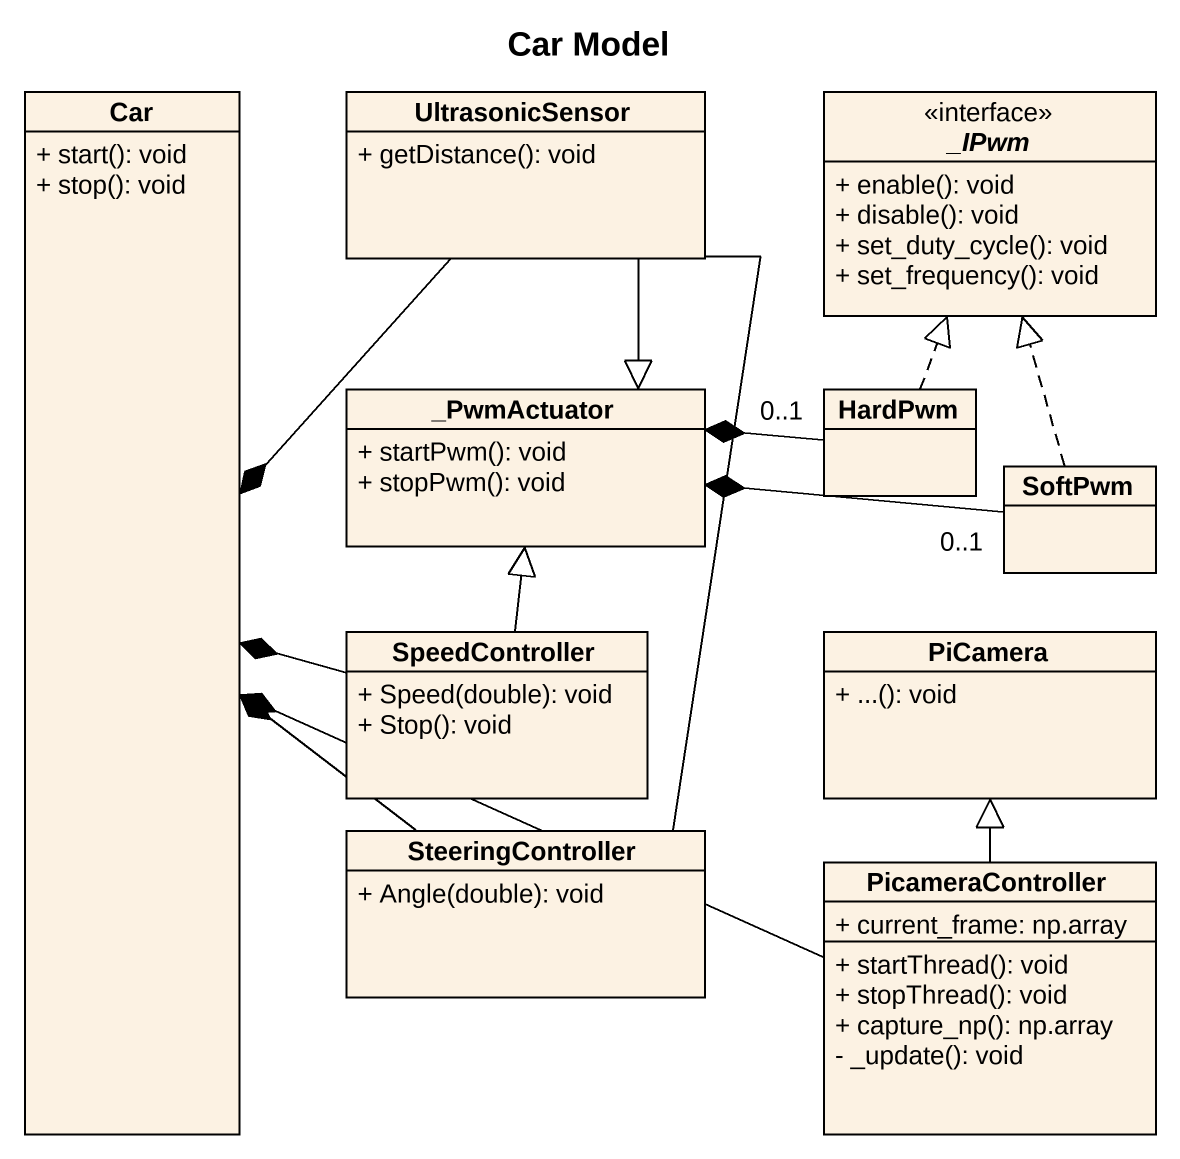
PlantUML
@startuml
title Car Model
hide circle
hide empty members
skinparam classAttributeIconSize 0
class Car {
  + start(): void
  + stop(): void
}
class UltrasonicSensor {
  + getDistance(): void
}
interface "_IPwm" as IPwm <<interface>> {
  + enable(): void
  + disable(): void
  + set_duty_cycle(): void
  + set_frequency(): void
}
class "_PwmActuator" as PwmActuator {
  + startPwm(): void
  + stopPwm(): void
}
class HardPwm
class SoftPwm
class SpeedController {
  + Speed(double): void
  + Stop(): void
}
class PiCamera {
  + ...(): void
}
class SteeringController {
  + Angle(double): void
}
class PicameraController {
  + current_frame: np.array
  + startThread(): void
  + stopThread(): void
  + capture_np(): np.array
  - _update(): void
}
UltrasonicSensor --* Car
HardPwm .up.|> IPwm
HardPwm "0..1" -left-* PwmActuator
SoftPwm .up.|> IPwm
SoftPwm "0..1" -left-* PwmActuator
SpeedController -left-* Car
SpeedController -up-|> PwmActuator
SteeringController -up-* Car
SteeringController -up-|> PwmActuator
PicameraController -left-* Car
PicameraController -up-|> PiCamera
@enduml
